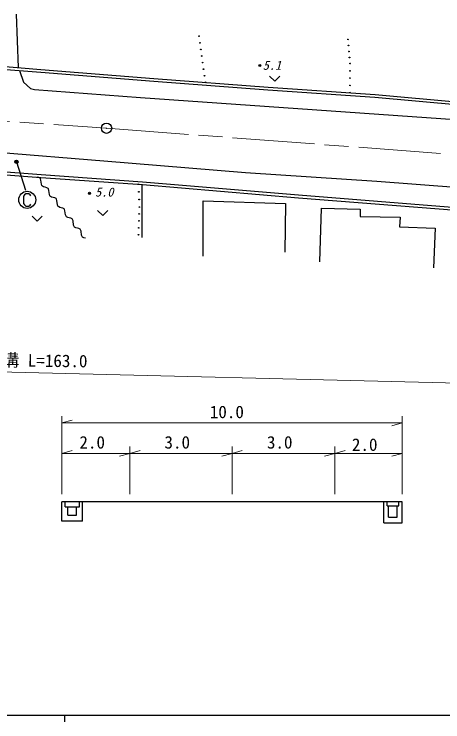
# Model space of a CAD drawing. Units: millimetres, scale not verified. Extents: x 40000 to 680000, y 20000 to 380000.
# Drawn here: x 160617 to 223332, y 204000 to 307607 of the extents above; entities that cross this region are included whole.
import ezdxf
from ezdxf.enums import TextEntityAlignment as Align

# ---------------------------------------------------------------- set-up
doc = ezdxf.new("R2010")
doc.units = ezdxf.units.MM
doc.header["$LTSCALE"] = 1000
doc.linetypes.add('CHAIN', pattern=[18.5, 12, -1.5, 3.5, -1.5])
for name, color, linetype, lineweight in [('M-BGD', 7, 'Continuous', 25), ('M-BGD-EXST', 7, 'Continuous', 25), ('M-BMK', 2, 'CHAIN', 13), ('M-BMK-SRVR', 3, 'Continuous', 25), ('M-STR-HTXT', 7, 'Continuous', 13), ('M-STR-STRC', 7, 'Continuous', 25), ('M-TTL-BAND', 7, 'Continuous', 25)]:
    doc.layers.add(name, color=color, linetype=linetype, lineweight=lineweight)
doc.styles.add('ＭＳ ゴシック', font='')
doc.styles.get('ＭＳ ゴシック').set_extended_font_data('MS Gothic')

msp = doc.modelspace()

# ---------------------------------------------------------------- linework, layer by layer
at = {"layer": 'M-BGD'}
for p, q in [((160901, 307607), (161210, 299781)), ((148754, 300764), (164528, 299519)), ((148724, 300365), (164497, 299120)), ((164528, 299519), (181068, 298193)), ((164497, 299120), (181037, 297795)), ((197986, 298506), (198736, 297786)), ((198736, 297786), (199486, 298506)), ((181037, 297795), (197742, 296531)), ((181068, 298193), (197771, 296930)), ((197742, 296531), (213399, 295463)), ((197771, 296930), (213430, 295862)), ((213399, 295463), (229742, 293973)), ((213430, 295862), (229775, 294371)), ((132164, 286193), (164524, 283710)), ((132192, 286592), (164553, 284109)), ((164553, 284109), (179413, 283055)), ((164227, 283696), (163990, 283751)), ((164404, 283594), (164227, 283696)), ((164474, 283504), (164404, 283594)), ((164532, 283308), (164474, 283504)), ((164524, 283710), (179382, 282656)), ((164622, 282701), (164532, 283308)), ((179413, 283055), (202230, 281137)), ((164679, 282505), (164622, 282701)), ((164750, 282415), (164679, 282505)), ((164927, 282313), (164750, 282415)), ((165164, 282257), (164927, 282313)), ((165401, 282202), (165164, 282257)), ((165578, 282100), (165401, 282202)), ((165648, 282010), (165578, 282100)), ((165706, 281814), (165648, 282010)), ((165795, 281207), (165706, 281814)), ((179301, 282662), (179294, 274895)), ((179382, 282656), (202197, 280739)), ((165853, 281011), (165795, 281207)), ((165924, 280921), (165853, 281011)), ((166101, 280819), (165924, 280921)), ((166338, 280764), (166101, 280819)), ((202230, 281137), (225311, 279288)), ((166575, 280708), (166338, 280764)), ((166752, 280606), (166575, 280708)), ((166822, 280516), (166752, 280606)), ((166880, 280320), (166822, 280516)), ((166969, 279714), (166880, 280320)), ((188251, 272195), (188251, 280294)), ((188251, 280294), (200337, 279864)), ((200337, 279864), (200214, 272747)), ((202197, 280739), (225284, 278889)), ((167027, 279517), (166969, 279714)), ((167098, 279428), (167027, 279517)), ((167275, 279325), (167098, 279428)), ((167512, 279270), (167275, 279325)), ((167748, 279214), (167512, 279270)), ((167926, 279112), (167748, 279214)), ((167996, 279022), (167926, 279112)), ((168054, 278826), (167996, 279022)), ((168143, 278220), (168054, 278826)), ((172823, 278854), (173573, 278134)), ((173573, 278134), (174323, 278854)), ((205344, 271335), (205589, 279188)), ((205589, 279188), (211233, 279065)), ((211233, 279065), (211233, 277961)), ((163236, 278015), (163986, 277295)), ((163986, 277295), (164736, 278015)), ((168201, 278023), (168143, 278220)), ((168271, 277934), (168201, 278023)), ((168449, 277831), (168271, 277934)), ((168686, 277776), (168449, 277831)), ((168922, 277720), (168686, 277776)), ((169100, 277618), (168922, 277720)), ((211233, 277961), (217073, 277894)), ((217073, 277894), (217012, 276482)), ((169170, 277528), (169100, 277618)), ((169228, 277332), (169170, 277528)), ((169317, 276726), (169228, 277332)), ((169375, 276529), (169317, 276726)), ((169445, 276440), (169375, 276529)), ((169623, 276337), (169445, 276440)), ((169859, 276282), (169623, 276337)), ((170096, 276226), (169859, 276282)), ((170274, 276124), (170096, 276226)), ((170344, 276034), (170274, 276124)), ((170402, 275838), (170344, 276034)), ((170491, 275232), (170402, 275838)), ((217012, 276482), (222227, 276298)), ((222227, 276298), (221981, 270470)), ((170549, 275035), (170491, 275232)), ((170619, 274946), (170549, 275035)), ((170796, 274843), (170619, 274946)), ((171033, 274788), (170796, 274843)), ((217367, 236205), (167615, 236205)), ((167615, 233385), (167615, 236205)), ((168103, 235471), (168103, 236205)), ((168103, 235471), (170189, 235471)), ((168471, 234244), (168471, 235471)), ((169759, 234244), (169759, 235471)), ((170189, 235471), (170189, 236205)), ((170618, 233385), (170618, 236205)), ((214693, 233157), (214693, 236205)), ((215184, 235611), (215184, 236205)), ((215184, 235611), (216901, 235611)), ((215368, 233955), (215368, 235611)), ((216656, 233955), (216656, 235611)), ((216901, 235611), (216901, 236205)), ((217367, 233157), (217367, 236205)), ((168471, 234244), (169759, 234244)), ((170618, 233385), (167615, 233385)), ((214693, 233157), (217367, 233157)), ((215368, 233955), (216656, 233955))]:
    msp.add_line(p, q, dxfattribs=at)
for centre, radius in [((187667, 304374), 50), ((209446, 303913), 50), ((187798, 303409), 50), ((209523, 303032), 50), ((187930, 302445), 50), ((188061, 301481), 50), ((209600, 302150), 50), ((188192, 300517), 50), ((209676, 301268), 50), ((188324, 299553), 50), ((196558, 300093), 150), ((196558, 300093), 90), ((196558, 300093), 30), ((209753, 300386), 50), ((188455, 298589), 50), ((209750, 299318), 50), ((188587, 297625), 50), ((209746, 298250), 50), ((209742, 297182), 50), ((209739, 296114), 50), ((178823, 282696), 50), ((171633, 281378), 150), ((171633, 281378), 90), ((171633, 281378), 30), ((178859, 281585), 50), ((178895, 280474), 50), ((178931, 279364), 50), ((178900, 278351), 50), ((178870, 277339), 50), ((178839, 276327), 50), ((178808, 275314), 50)]:
    msp.add_circle(centre, radius, dxfattribs=at)
at = {"layer": 'M-BGD-EXST'}
for p, q in [((160951, 285994), (162255, 281853)), ((162126, 281169), (161976, 280969)), ((161976, 280969), (161976, 279869)), ((162326, 281319), (162126, 281169)), ((162776, 281319), (162326, 281319)), ((162976, 281169), (162776, 281319)), ((163076, 281019), (162976, 281169)), ((161976, 279869), (162126, 279669)), ((162976, 279619), (163076, 279769)), ((162126, 279669), (162326, 279519)), ((162326, 279519), (162776, 279519)), ((162776, 279519), (162976, 279619))]:
    msp.add_line(p, q, dxfattribs=at)
for centre, radius in [((160951, 285994), 250), ((160951, 285994), 150), ((160951, 285994), 50), ((162526, 280419), 1250)]:
    msp.add_circle(centre, radius, dxfattribs=at)
at = {"layer": 'M-BMK'}
for p, q in [((74148, 297912), (174133, 290903)), ((174133, 290903), (251141, 285095))]:
    msp.add_line(p, q, dxfattribs=at)
at = {"layer": 'M-BMK-SRVR'}
for radius in [750, 30]:
    msp.add_circle((174133, 290903), radius, dxfattribs=at)
at = {"layer": 'M-STR-HTXT'}
for p, q in [((235316, 253346), (150014, 255423)), ((167615, 237328), (167615, 248758)), ((217367, 248758), (217367, 237328)), ((167615, 247758), (169115, 248178)), ((167615, 247758), (217367, 247758)), ((217367, 247758), (215867, 247338)), ((167615, 243310), (169115, 243730)), ((177542, 244310), (177542, 237328)), ((177542, 243310), (179042, 243730)), ((192497, 244310), (192497, 237328)), ((192497, 243310), (193997, 243730)), ((207528, 244310), (207528, 237328)), ((207528, 243310), (209028, 243730)), ((167615, 243310), (177542, 243310)), ((177542, 243310), (176042, 242890)), ((177542, 243310), (192497, 243310)), ((192497, 243310), (190997, 242890)), ((192497, 243310), (207528, 243310)), ((207528, 243310), (206028, 242890)), ((207528, 243310), (217367, 243310)), ((217367, 243310), (215867, 242890))]:
    msp.add_line(p, q, dxfattribs=at)
at = {"layer": 'M-STR-STRC'}
for p, q in [((161401, 299364), (161999, 297642)), ((161999, 297642), (162996, 296722)), ((162996, 296722), (163610, 296569)), ((163610, 296569), (179101, 295418)), ((179101, 295418), (202120, 293788)), ((202120, 293788), (227273, 292021)), ((173714, 286086), (154539, 287626)), ((194441, 284399), (173714, 286086)), ((213690, 283095), (194441, 284399)), ((237160, 281337), (213690, 283095))]:
    msp.add_line(p, q, dxfattribs=at)
at = {"layer": 'M-TTL-BAND'}
for p, q in [((40000, 205000), (579000, 205000)), ((168000, 205000), (168000, 204000))]:
    msp.add_line(p, q, dxfattribs=at)

# ---------------------------------------------------------------- texts
at = {"layer": 'M-BGD', "style": 'ＭＳ ゴシック', "oblique": 15}
for s, p in [('5.1', (196991, 299062)), ('5.0', (172450, 280503))]:
    msp.add_text(s, height=1320, dxfattribs=at).set_placement(p, align=Align.BOTTOM_LEFT)
at = {"layer": 'M-STR-HTXT', "style": 'ＭＳ ゴシック'}
msp.add_text('側\u3000溝 L=163.0', height=1833, rotation=359.3, dxfattribs=at).set_placement((153850, 255558), align=Align.BOTTOM_LEFT)
for s, p in [('10.0', (189241, 247907)), ('2.0', (170162, 243459)), ('3.0', (182603, 243459)), ('3.0', (197596, 243459)), ('2.0', (210031, 243117))]:
    msp.add_text(s, height=1833, dxfattribs=at).set_placement(p, align=Align.BOTTOM_LEFT)

doc.saveas('drawing.dxf')
